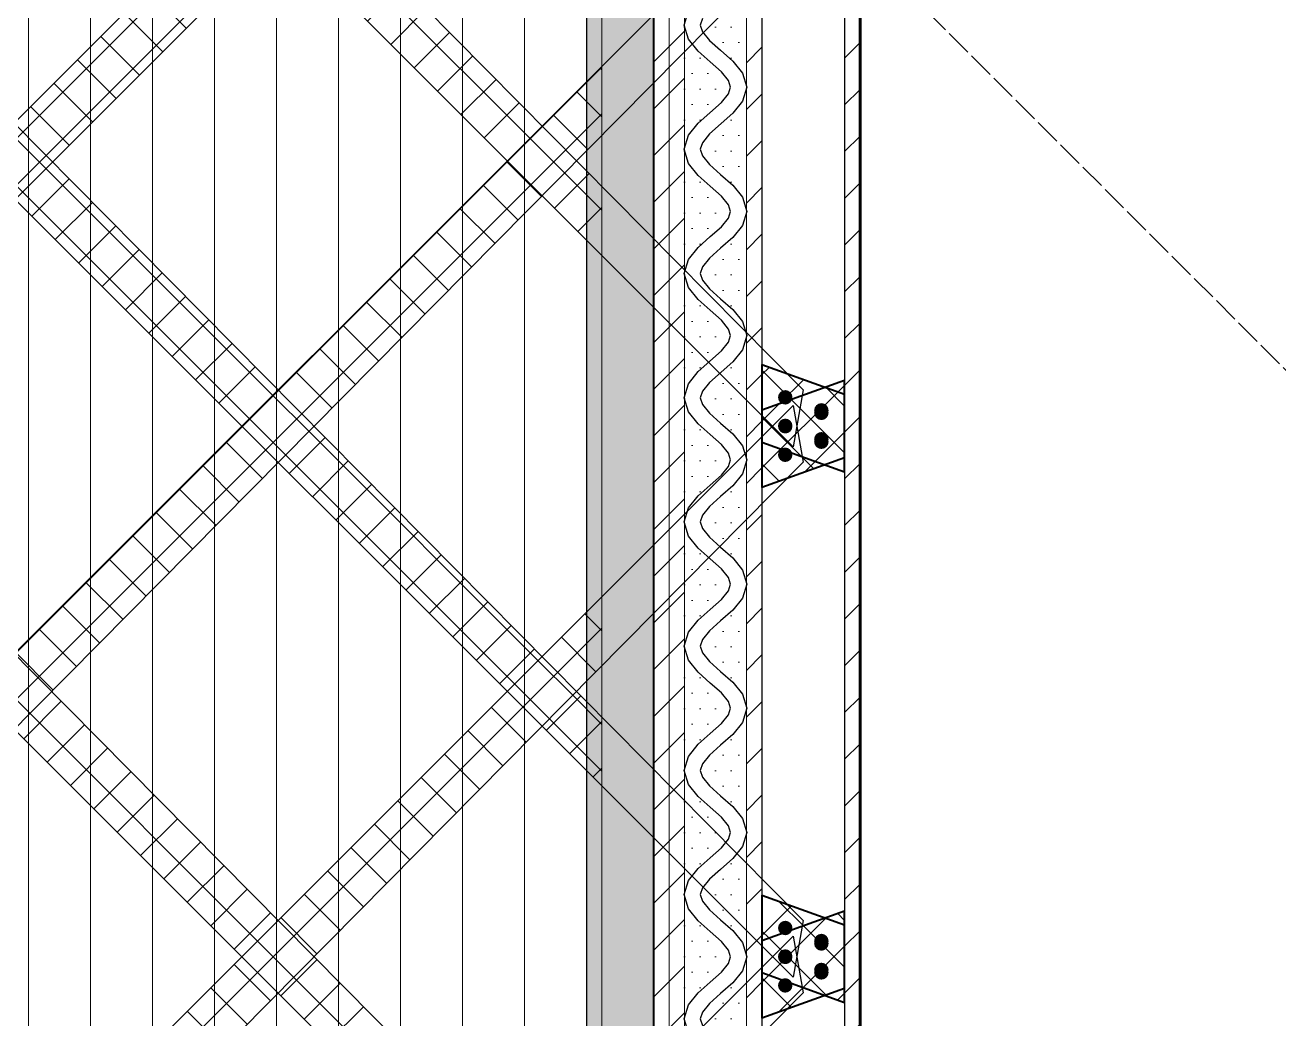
# Model space of a CAD drawing. Header units: millimetres. Extents: x -5750 to 7370, y -6735 to 6000.
# Drawn here: x -4221 to -1187, y -151 to 2255 of the extents above; entities that cross this region are included whole.
import ezdxf

# ---------------------------------------------------------------- set-up
doc = ezdxf.new("R2010")
doc.units = ezdxf.units.MM
doc.linetypes.add('DASHED', pattern=[1.524, 1.27, -0.254])
for name, color, linetype, lineweight in [('CLADDING', 7, 'Continuous', 9), ('HATCH-CAST', 7, 'CONTINUOUS', 9), ('HATCH-INSULATION', 7, 'Continuous', 9), ('HATCH-PRINTED', 7, 'CONTINUOUS', 9), ('HIDDEN-AXIS', 8, 'DASHED', 18), ('LINES', 7, 'CONTINUOUS', 25), ('OUTLINE-CUT', 7, 'CONTINUOUS', 50), ('OUTLINE-FINE', 7, 'CONTINUOUS', 25), ('PRINTED-BEAD', 7, 'CONTINUOUS', 25)]:
    doc.layers.add(name, color=color, linetype=linetype, lineweight=lineweight)

msp = doc.modelspace()

# ---------------------------------------------------------------- hatches: boundary and pattern name
at = {"layer": 'CLADDING', "ltscale": 50}
h = msp.add_hatch(color=7, dxfattribs=at)
h.dxf.hatch_style = 1
h.paths.add_polyline_path([(-2862.5, -3112.5), (-2862.5, 3112.5), (3362.5, 3112.5), (3362.5, -3112.5)])
h.paths.add_polyline_path([(-2825, -3075), (3325, -3075), (3325, 3075), (-2825, 3075)])
at = {"layer": 'HATCH-CAST', "ltscale": 50}
h = msp.add_hatch(dxfattribs=at)
h.set_pattern_fill('ANSI37', scale=25.197)
h.paths.add_polyline_path([(-4887.5, -5137.5), (-4887.5, 5137.5), (5387.5, 5137.5), (5387.5, -5137.5)])
h.paths.add_polyline_path([(-4662.5, -1509.4), (-4687.2, -1578), (-4662.5, -1602.7), (-4662.5, -2250.5), (-4687.2, -2275.2), (-4662.5, -2343.8), (-4662.5, -2793.8), (-4687.2, -2862.3), (-4662.5, -2887), (-4662.5, -3534.8), (-4687.2, -3559.5), (-4662.5, -3628.1), (-4662.5, -4078.1), (-4687.2, -4146.7), (-4662.5, -4171.4), (-4662.5, -4819.2), (-4687.2, -4843.9), (-4687.1, -4844.2), (-4731.1, -4887.8), (-4662.5, -4912.5), (-4637.8, -4981.1), (-4594.2, -4937.1), (-4593.9, -4937.2), (-4569.2, -4912.5), (-3921.4, -4912.5), (-3896.7, -4937.2), (-3828.1, -4912.5), (-3378.1, -4912.5), (-3309.5, -4937.2), (-3284.8, -4912.5), (-2637, -4912.5), (-2612.3, -4937.2), (-2543.8, -4912.5), (-2093.8, -4912.5), (-2025.2, -4937.2), (-2000.5, -4912.5), (-1352.7, -4912.5), (-1328, -4937.2), (-1259.4, -4912.5), (-809.4, -4912.5), (-740.8, -4937.2), (-716.1, -4912.5), (-68.3, -4912.5), (-43.6, -4937.2), (25, -4912.5), (475, -4912.5), (543.6, -4937.2), (568.3, -4912.5), (1216.1, -4912.5), (1240.8, -4937.2), (1309.4, -4912.5), (1759.4, -4912.5), (1828, -4937.2), (1852.7, -4912.5), (2500.5, -4912.5), (2525.2, -4937.2), (2593.8, -4912.5), (3043.8, -4912.5), (3112.3, -4937.2), (3137, -4912.5), (3784.8, -4912.5), (3809.5, -4937.2), (3878.1, -4912.5), (4328.1, -4912.5), (4396.7, -4937.2), (4421.4, -4912.5), (5069.2, -4912.5), (5093.9, -4937.2), (5094.2, -4937.1), (5137.8, -4981.1), (5162.5, -4912.5), (5231.1, -4887.8), (5187.1, -4844.2), (5187.2, -4843.9), (5162.5, -4819.2), (5162.5, -4171.4), (5187.2, -4146.7), (5162.5, -4078.1), (5162.5, -3628.1), (5187.2, -3559.5), (5162.5, -3534.8), (5162.5, -2887), (5187.2, -2862.3), (5162.5, -2793.8), (5162.5, -2343.8), (5187.2, -2275.2), (5162.5, -2250.5), (5162.5, -1602.7), (5187.2, -1578), (5162.5, -1509.4), (5162.5, -1059.4), (5187.2, -990.8), (5162.5, -966.1), (5162.5, -318.3), (5187.2, -293.6), (5162.5, -225), (5162.5, 225), (5187.2, 293.6), (5162.5, 318.3), (5162.5, 966.1), (5187.2, 990.8), (5162.5, 1059.4), (5162.5, 1509.4), (5187.2, 1578), (5162.5, 1602.7), (5162.5, 2250.5), (5187.2, 2275.2), (5162.5, 2343.8), (5162.5, 2793.8), (5187.2, 2862.3), (5162.5, 2887), (5162.5, 3534.8), (5187.2, 3559.5), (5162.5, 3628.1), (5162.5, 4078.1), (5187.2, 4146.7), (5162.5, 4171.4), (5162.5, 4819.2), (5187.2, 4843.9), (5187.1, 4844.2), (5231.1, 4887.8), (5162.5, 4912.5), (5137.8, 4981.1), (5094.2, 4937.1), (5093.9, 4937.2), (5069.2, 4912.5), (4421.4, 4912.5), (4396.7, 4937.2), (4328.1, 4912.5), (3878.1, 4912.5), (3809.5, 4937.2), (3784.8, 4912.5), (3137, 4912.5), (3112.3, 4937.2), (3043.8, 4912.5), (2593.8, 4912.5), (2525.2, 4937.2), (2500.5, 4912.5), (1852.7, 4912.5), (1828, 4937.2), (1759.4, 4912.5), (1309.4, 4912.5), (1240.8, 4937.2), (1216.1, 4912.5), (568.3, 4912.5), (543.6, 4937.2), (475, 4912.5), (25, 4912.5), (-43.6, 4937.2), (-68.3, 4912.5), (-716.1, 4912.5), (-740.8, 4937.2), (-809.4, 4912.5), (-1259.4, 4912.5), (-1328, 4937.2), (-1352.7, 4912.5), (-2000.5, 4912.5), (-2025.2, 4937.2), (-2093.8, 4912.5), (-2543.8, 4912.5), (-2612.3, 4937.2), (-2637, 4912.5), (-3284.8, 4912.5), (-3309.5, 4937.2), (-3378.1, 4912.5), (-3828.1, 4912.5), (-3896.7, 4937.2), (-3921.4, 4912.5), (-4569.2, 4912.5), (-4593.9, 4937.2), (-4594.2, 4937.1), (-4637.8, 4981.1), (-4662.5, 4912.5), (-4731.1, 4887.8), (-4687.1, 4844.2), (-4687.2, 4843.9), (-4662.5, 4819.2), (-4662.5, 4171.4), (-4687.2, 4146.7), (-4662.5, 4078.1), (-4662.5, 3628.1), (-4687.2, 3559.5), (-4662.5, 3534.8), (-4662.5, 2887), (-4687.2, 2862.3), (-4662.5, 2793.8), (-4662.5, 2343.8), (-4687.2, 2275.2), (-4662.5, 2250.5), (-4662.5, 1602.7), (-4687.2, 1578), (-4662.5, 1509.4), (-4662.5, 1059.4), (-4687.2, 990.8), (-4662.5, 966.1), (-4662.5, 318.3), (-4687.2, 293.6), (-4662.5, 225), (-4662.5, -225), (-4687.2, -293.6), (-4662.5, -318.3), (-4662.5, -966.1), (-4687.2, -990.8), (-4662.5, -1059.4)])
h = msp.add_hatch(dxfattribs=at)
h.set_pattern_fill('ANSI37', scale=25.197)
h.paths.add_polyline_path([(-4637.8, 1440.8), (-4687.2, 1578), (-2985.6, 3279.5), (-2936.2, 3142.3)])
h = msp.add_hatch(dxfattribs=at)
h.set_pattern_fill('ANSI37', scale=25.197)
h.paths.add_polyline_path([(-3054.2, 1926.6), (-3603.1, 2475.5), (-3515.9, 2562.7), (-2969.9, 2010.9)])
h = msp.add_hatch(dxfattribs=at)
h.set_pattern_fill('ANSI37', scale=25.197)
h.paths.add_polyline_path([(-4637.8, 156.4), (-4687.2, 293.6), (-2825, 2155.8), (-2825, 1988.7)])
h = msp.add_hatch(dxfattribs=at)
h.set_pattern_fill('ANSI37', scale=25.197)
h.paths.add_polyline_path([(-3696.4, 1284.4), (-4245.3, 1833.3), (-4154.6, 1924), (-3608.6, 1372.1)])
h = msp.add_hatch(dxfattribs=at)
h.set_pattern_fill('ANSI37', scale=25.197)
h.paths.add_polyline_path([(-2825, 1864.5), (-2825, 1697.3), (-2969.9, 1842.2), (-2886.4, 1926.6)])
h = msp.add_hatch(dxfattribs=at)
h.set_pattern_fill('ANSI37', scale=25.197)
h.paths.add_polyline_path([(-2437.5, 1432.4), (-2285.4, 1377.7), (-2437.5, 1322.9)])
h = msp.add_hatch(dxfattribs=at)
h.set_pattern_fill('ANSI37', scale=25.197)
h.paths.add_polyline_path([(-2437.5, 1136.3), (-2437.5, 1322.9), (-2237.5, 1394.9), (-2237.5, 1208.3)])
h = msp.add_hatch(dxfattribs=at)
h.set_pattern_fill('ANSI37', scale=25.197)
h.paths.add_polyline_path([(-3054.2, 642.2), (-3608.6, 1196.6), (-3521.8, 1284.4), (-2969.9, 726.5)])
h = msp.add_hatch(dxfattribs=at)
h.set_pattern_fill('ANSI37', scale=25.197)
h.paths.add_polyline_path([(-2237.5, 1173.8), (-2285.4, 1191.1), (-2237.5, 1208.3)])
h = msp.add_hatch(dxfattribs=at)
h.set_pattern_fill('ANSI37', scale=25.197)
h.paths.add_polyline_path([(-2825, 871.4), (-2825, 704.3), (-4157.2, -642.2), (-4247.4, -551)])
h = msp.add_hatch(dxfattribs=at)
h.set_pattern_fill('ANSI37', scale=25.197)
h.paths.add_polyline_path([(-4157.2, 642.2), (-3608.6, 87.8), (-3696.4, 0), (-4247.4, 551)])
h = msp.add_hatch(dxfattribs=at)
h.set_pattern_fill('ANSI37', scale=25.197)
h.paths.add_polyline_path([(-2825, 580.1), (-2825, 413), (-2969.9, 557.8), (-2886.4, 642.2)])
h = msp.add_hatch(dxfattribs=at)
h.set_pattern_fill('ANSI37', scale=25.197)
h.paths.add_polyline_path([(-2437.5, 38.5), (-2437.5, 148), (-2285.4, 93.3)])
h = msp.add_hatch(dxfattribs=at)
h.set_pattern_fill('ANSI37', scale=25.197)
h.paths.add_polyline_path([(-2237.5, 110.5), (-2237.5, -76), (-2437.5, -148), (-2437.5, 38.5)])
h = msp.add_hatch(dxfattribs=at)
h.set_pattern_fill('ANSI37', scale=25.197)
h.paths.add_polyline_path([(-2825, -704.3), (-2825, -871.4), (-3608.6, -87.8), (-3521.8, 0)])
h = msp.add_hatch(dxfattribs=at)
h.set_pattern_fill('ANSI37', scale=25.197)
h.paths.add_polyline_path([(-2237.5, -76), (-2237.5, -110.5), (-2285.4, -93.3)])
at = {"layer": 'HATCH-INSULATION', "ltscale": 50}
h = msp.add_hatch(dxfattribs=at)
h.set_pattern_fill('DOTS', scale=23.622)
h.paths.add_polyline_path([(3325, -3075), (-2825, -3075), (-2825, 3075), (3325, 3075)])
h.paths.add_polyline_path([(-2700, 2950), (-2700, -2950), (3200, -2950), (3200, 2950)])
h = msp.add_hatch(dxfattribs=at)
h.set_pattern_fill('DOTS', scale=23.622)
h.paths.add_polyline_path([(-2508.3, 2342.1), (-2484.4, 2371.2), (-2475, 2402.5), (-2475, 2107.4), (-2484.4, 2138.7), (-2508.3, 2167.7), (-2537.5, 2193.8), (-2564.6, 2217.9), (-2581.8, 2238.9), (-2586.7, 2254.9), (-2581.8, 2271), (-2564.6, 2292), (-2537.5, 2316.1)])
h = msp.add_hatch(dxfattribs=at)
h.set_pattern_fill('DOTS', scale=23.622)
h.paths.add_polyline_path([(-2625, 2252.2), (-2615.6, 2220.9), (-2591.7, 2191.8), (-2562.5, 2165.8), (-2535.4, 2141.7), (-2518.2, 2120.7), (-2513.3, 2104.6), (-2518.2, 2088.6), (-2535.4, 2067.5), (-2591.7, 2017.4), (-2615.6, 1988.3), (-2625, 1957)])
h = msp.add_hatch(dxfattribs=at)
h.set_pattern_fill('DOTS', scale=23.622)
h.paths.add_polyline_path([(-2475, 1806.7), (-2484.4, 1838), (-2508.3, 1867.1), (-2537.5, 1893.1), (-2564.6, 1917.2), (-2581.8, 1938.2), (-2586.7, 1954.3), (-2581.8, 1970.3), (-2564.6, 1991.4), (-2508.3, 2041.5), (-2484.4, 2070.6), (-2475, 2101.8)])
h = msp.add_hatch(dxfattribs=at)
h.set_pattern_fill('DOTS', scale=23.622)
h.paths.add_polyline_path([(-2591.7, 1716.8), (-2615.6, 1687.7), (-2625, 1656.4), (-2625, 1951.5), (-2615.6, 1920.2), (-2591.7, 1891.1), (-2562.5, 1865.1), (-2535.4, 1841), (-2518.2, 1820), (-2513.3, 1803.9), (-2518.2, 1787.9), (-2535.4, 1766.9), (-2562.5, 1742.8)])
h = msp.add_hatch(dxfattribs=at)
h.set_pattern_fill('DOTS', scale=23.622)
h.paths.add_polyline_path([(-2508.3, 1740.8), (-2484.4, 1769.9), (-2475, 1801.2), (-2475, 1506), (-2484.4, 1537.3), (-2508.3, 1566.4), (-2537.5, 1592.5), (-2564.6, 1616.5), (-2581.8, 1637.6), (-2586.7, 1653.6), (-2581.8, 1669.7), (-2564.6, 1690.7), (-2537.5, 1714.8)])
h = msp.add_hatch(dxfattribs=at)
h.set_pattern_fill('DOTS', scale=23.622)
h.paths.add_polyline_path([(-2625, 1650.9), (-2615.6, 1619.6), (-2591.7, 1590.5), (-2562.5, 1564.5), (-2535.4, 1540.4), (-2518.2, 1519.3), (-2513.3, 1503.3), (-2518.2, 1487.2), (-2535.4, 1466.2), (-2591.7, 1416.1), (-2615.6, 1387), (-2625, 1355.7)])
h = msp.add_hatch(dxfattribs=at)
h.set_pattern_fill('DOTS', scale=23.622)
h.paths.add_polyline_path([(-2475, 1205.4), (-2484.4, 1236.7), (-2508.3, 1265.8), (-2537.5, 1291.8), (-2564.6, 1315.9), (-2581.8, 1336.9), (-2586.7, 1353), (-2581.8, 1369), (-2564.6, 1390), (-2508.3, 1440.1), (-2484.4, 1469.2), (-2475, 1500.5)])
h = msp.add_hatch(dxfattribs=at)
h.set_pattern_fill('DOTS', scale=23.622)
h.paths.add_polyline_path([(-2591.7, 1115.4), (-2615.6, 1086.4), (-2625, 1055.1), (-2625, 1350.2), (-2615.6, 1318.9), (-2591.7, 1289.8), (-2562.5, 1263.8), (-2535.4, 1239.7), (-2518.2, 1218.7), (-2513.3, 1202.6), (-2518.2, 1186.6), (-2535.4, 1165.6), (-2562.5, 1141.5)])
h = msp.add_hatch(dxfattribs=at)
h.set_pattern_fill('DOTS', scale=23.622)
h.paths.add_polyline_path([(-2508.3, 1139.5), (-2484.4, 1168.6), (-2475, 1199.9), (-2475, 904.7), (-2484.4, 936), (-2508.3, 965.1), (-2537.5, 991.1), (-2564.6, 1015.2), (-2581.8, 1036.2), (-2586.7, 1052.3), (-2581.8, 1068.4), (-2564.6, 1089.4), (-2537.5, 1113.5)])
h = msp.add_hatch(dxfattribs=at)
h.set_pattern_fill('DOTS', scale=23.622)
h.paths.add_polyline_path([(-2591.7, 814.8), (-2615.6, 785.7), (-2625, 754.4), (-2625, 1049.5), (-2615.6, 1018.2), (-2591.7, 989.2), (-2562.5, 963.1), (-2535.4, 939.1), (-2518.2, 918), (-2513.3, 902), (-2518.2, 885.9), (-2535.4, 864.9), (-2562.5, 840.8)])
h = msp.add_hatch(dxfattribs=at)
h.set_pattern_fill('DOTS', scale=23.622)
h.paths.add_polyline_path([(-2508.3, 838.8), (-2484.4, 867.9), (-2475, 899.2), (-2475, 604.1), (-2484.4, 635.4), (-2508.3, 664.5), (-2537.5, 690.5), (-2564.6, 714.6), (-2581.8, 735.6), (-2586.7, 751.6), (-2581.8, 767.7), (-2564.6, 788.7), (-2537.5, 812.8)])
h = msp.add_hatch(dxfattribs=at)
h.set_pattern_fill('DOTS', scale=23.622)
h.paths.add_polyline_path([(-2591.7, 514.1), (-2615.6, 485), (-2625, 453.7), (-2625, 748.9), (-2615.6, 717.6), (-2591.7, 688.5), (-2562.5, 662.5), (-2535.4, 638.4), (-2518.2, 617.4), (-2513.3, 601.3), (-2518.2, 585.3), (-2535.4, 564.2), (-2562.5, 540.2)])
h = msp.add_hatch(dxfattribs=at)
h.set_pattern_fill('DOTS', scale=23.622)
h.paths.add_polyline_path([(-2508.3, 538.2), (-2484.4, 567.3), (-2475, 598.6), (-2475, 303.4), (-2484.4, 334.7), (-2508.3, 363.8), (-2537.5, 389.8), (-2564.6, 413.9), (-2581.8, 434.9), (-2586.7, 451), (-2581.8, 467), (-2564.6, 488.1), (-2537.5, 512.2)])
h = msp.add_hatch(dxfattribs=at)
h.set_pattern_fill('DOTS', scale=23.622)
h.paths.add_polyline_path([(-2591.7, 213.5), (-2615.6, 184.4), (-2625, 153.1), (-2625, 448.2), (-2615.6, 416.9), (-2591.7, 387.8), (-2562.5, 361.8), (-2535.4, 337.7), (-2518.2, 316.7), (-2513.3, 300.7), (-2518.2, 284.6), (-2535.4, 263.6), (-2562.5, 239.5)])
h = msp.add_hatch(dxfattribs=at)
h.set_pattern_fill('DOTS', scale=23.622)
h.paths.add_polyline_path([(-2508.3, 237.5), (-2484.4, 266.6), (-2475, 297.9), (-2475, 2.8), (-2484.4, 34.1), (-2508.3, 63.1), (-2537.5, 89.2), (-2564.6, 113.2), (-2581.8, 134.3), (-2586.7, 150.3), (-2581.8, 166.4), (-2564.6, 187.4), (-2537.5, 211.5)])
h = msp.add_hatch(dxfattribs=at)
h.set_pattern_fill('DOTS', scale=23.622)
h.paths.add_polyline_path([(-2591.7, -87.2), (-2615.6, -116.3), (-2625, -147.6), (-2625, 147.6), (-2615.6, 116.3), (-2591.7, 87.2), (-2562.5, 61.2), (-2535.4, 37.1), (-2518.2, 16.1), (-2513.3, 0), (-2518.2, -16.1), (-2535.4, -37.1), (-2562.5, -61.2)])
h = msp.add_hatch(dxfattribs=at)
h.set_pattern_fill('DOTS', scale=23.622)
h.paths.add_polyline_path([(-2508.3, -63.1), (-2484.4, -34.1), (-2475, -2.8), (-2475, -297.9), (-2484.4, -266.6), (-2508.3, -237.5), (-2537.5, -211.5), (-2564.6, -187.4), (-2581.8, -166.4), (-2586.7, -150.3), (-2581.8, -134.3), (-2564.6, -113.2), (-2537.5, -89.2)])
at = {"layer": 'HATCH-PRINTED', "ltscale": 50}
h = msp.add_hatch(dxfattribs=at)
h.set_pattern_fill('ANSI31', scale=25.197)
h.paths.add_polyline_path([(3200, 2950), (3200, -2950), (-2700, -2950), (-2700, 2950)])
h.paths.add_polyline_path([(3125, 1049.5), (3125.8, 1052.3), (3125, 1055.1), (3125, 1350.2), (3125.8, 1353), (3125, 1355.7), (3125, 1650.9), (3125.8, 1653.6), (3125, 1656.4), (3125, 1951.5), (3125.8, 1954.3), (3125, 1957), (3125, 2252.2), (3125.8, 2254.9), (3125, 2257.7), (3125, 2552.8), (3125.8, 2555.6), (3125, 2558.4), (3125, 2853.5), (3134.3, 2884.3), (3103.5, 2875), (2808.4, 2875), (2805.6, 2875.8), (2802.8, 2875), (2507.7, 2875), (2504.9, 2875.8), (2502.2, 2875), (2207, 2875), (2204.3, 2875.8), (2201.5, 2875), (1906.4, 2875), (1903.6, 2875.8), (1900.9, 2875), (1605.7, 2875), (1603, 2875.8), (1600.2, 2875), (1305.1, 2875), (1302.3, 2875.8), (1299.5, 2875), (1004.4, 2875), (1001.6, 2875.8), (998.9, 2875), (703.7, 2875), (701, 2875.8), (698.2, 2875), (403.1, 2875), (400.3, 2875.8), (397.6, 2875), (102.4, 2875), (99.7, 2875.8), (96.9, 2875), (-198.2, 2875), (-201, 2875.8), (-203.7, 2875), (-498.9, 2875), (-501.6, 2875.8), (-504.4, 2875), (-799.5, 2875), (-802.3, 2875.8), (-805.1, 2875), (-1100.2, 2875), (-1103, 2875.8), (-1105.7, 2875), (-1400.9, 2875), (-1403.6, 2875.8), (-1406.4, 2875), (-1701.5, 2875), (-1704.3, 2875.8), (-1707, 2875), (-2002.2, 2875), (-2004.9, 2875.8), (-2007.7, 2875), (-2302.8, 2875), (-2305.6, 2875.8), (-2308.4, 2875), (-2603.5, 2875), (-2634.3, 2884.3), (-2625, 2853.5), (-2625, 2558.4), (-2625.8, 2555.6), (-2625, 2552.8), (-2625, 2257.7), (-2625.8, 2254.9), (-2625, 2252.2), (-2625, 1957), (-2625.8, 1954.3), (-2625, 1951.5), (-2625, 1656.4), (-2625.8, 1653.6), (-2625, 1650.9), (-2625, 1355.7), (-2625.8, 1353), (-2625, 1350.2), (-2625, 1055.1), (-2625.8, 1052.3), (-2625, 1049.5), (-2625, 754.4), (-2625.8, 751.6), (-2625, 748.9), (-2625, 453.7), (-2625.8, 451), (-2625, 448.2), (-2625, 153.1), (-2625.8, 150.3), (-2625, 147.6), (-2625, -147.6), (-2625.8, -150.3), (-2625, -153.1), (-2625, -448.2), (-2625.8, -451), (-2625, -453.7), (-2625, -748.9), (-2625.8, -751.6), (-2625, -754.4), (-2625, -1049.5), (-2625.8, -1052.3), (-2625, -1055.1), (-2625, -1350.2), (-2625.8, -1353), (-2625, -1355.7), (-2625, -1650.9), (-2625.8, -1653.6), (-2625, -1656.4), (-2625, -1951.5), (-2625.8, -1954.3), (-2625, -1957), (-2625, -2252.2), (-2625.8, -2254.9), (-2625, -2257.7), (-2625, -2552.8), (-2625.8, -2555.6), (-2625, -2558.4), (-2625, -2853.5), (-2634.3, -2884.3), (-2603.5, -2875), (-2308.4, -2875), (-2305.6, -2875.8), (-2302.8, -2875), (-2007.7, -2875), (-2004.9, -2875.8), (-2002.2, -2875), (-1707, -2875), (-1704.3, -2875.8), (-1701.5, -2875), (-1406.4, -2875), (-1403.6, -2875.8), (-1400.9, -2875), (-1105.7, -2875), (-1103, -2875.8), (-1100.2, -2875), (-805.1, -2875), (-802.3, -2875.8), (-799.5, -2875), (-504.4, -2875), (-501.6, -2875.8), (-498.9, -2875), (-203.7, -2875), (-201, -2875.8), (-198.2, -2875), (96.9, -2875), (99.7, -2875.8), (102.4, -2875), (397.6, -2875), (400.3, -2875.8), (403.1, -2875), (698.2, -2875), (701, -2875.8), (703.7, -2875), (998.9, -2875), (1001.6, -2875.8), (1004.4, -2875), (1299.5, -2875), (1302.3, -2875.8), (1305.1, -2875), (1600.2, -2875), (1603, -2875.8), (1605.7, -2875), (1900.9, -2875), (1903.6, -2875.8), (1906.4, -2875), (2201.5, -2875), (2204.3, -2875.8), (2207, -2875), (2502.2, -2875), (2504.9, -2875.8), (2507.7, -2875), (2802.8, -2875), (2805.6, -2875.8), (2808.4, -2875), (3103.5, -2875), (3134.3, -2884.3), (3125, -2853.5), (3125, -2558.4), (3125.8, -2555.6), (3125, -2552.8), (3125, -2257.7), (3125.8, -2254.9), (3125, -2252.2), (3125, -1957), (3125.8, -1954.3), (3125, -1951.5), (3125, -1656.4), (3125.8, -1653.6), (3125, -1650.9), (3125, -1355.7), (3125.8, -1353), (3125, -1350.2), (3125, -1055.1), (3125.8, -1052.3), (3125, -1049.5), (3125, -754.4), (3125.8, -751.6), (3125, -748.9), (3125, -453.7), (3125.8, -451), (3125, -448.2), (3125, -153.1), (3125.8, -150.3), (3125, -147.6), (3125, 147.6), (3125.8, 150.3), (3125, 153.1), (3125, 448.2), (3125.8, 451), (3125, 453.7), (3125, 748.9), (3125.8, 751.6), (3125, 754.4)])
h = msp.add_hatch(dxfattribs=at)
h.set_pattern_fill('ANSI31', scale=25.197)
h.paths.add_polyline_path([(-649.2, -2725), (-652, -2724.2), (-654.7, -2725), (-949.9, -2725), (-952.6, -2724.2), (-955.4, -2725), (-1250.5, -2725), (-1253.3, -2724.2), (-1256, -2725), (-1551.2, -2725), (-1553.9, -2724.2), (-1556.7, -2725), (-1851.8, -2725), (-1854.6, -2724.2), (-1857.4, -2725), (-2152.5, -2725), (-2155.3, -2724.2), (-2158, -2725), (-2453.2, -2725), (-2455.9, -2724.2), (-2458.7, -2725), (-2475, -2725), (-2475, -2708.7), (-2474.2, -2705.9), (-2475, -2703.2), (-2475, -2408), (-2474.2, -2405.3), (-2475, -2402.5), (-2475, -2107.4), (-2474.2, -2104.6), (-2475, -2101.8), (-2475, -1806.7), (-2474.2, -1803.9), (-2475, -1801.2), (-2475, -1506), (-2474.2, -1503.3), (-2475, -1500.5), (-2475, -1205.4), (-2474.2, -1202.6), (-2475, -1199.9), (-2475, -904.7), (-2474.2, -902), (-2475, -899.2), (-2475, -604.1), (-2474.2, -601.3), (-2475, -598.6), (-2475, -303.4), (-2474.2, -300.7), (-2475, -297.9), (-2475, -2.8), (-2474.2, 0), (-2475, 2.8), (-2475, 297.9), (-2474.2, 300.7), (-2475, 303.4), (-2475, 598.6), (-2474.2, 601.3), (-2475, 604.1), (-2475, 899.2), (-2474.2, 902), (-2475, 904.7), (-2475, 1199.9), (-2474.2, 1202.6), (-2475, 1205.4), (-2475, 1500.5), (-2474.2, 1503.3), (-2475, 1506), (-2475, 1801.2), (-2474.2, 1803.9), (-2475, 1806.7), (-2475, 2101.8), (-2474.2, 2104.6), (-2475, 2107.4), (-2475, 2402.5), (-2474.2, 2405.3), (-2475, 2408), (-2475, 2703.2), (-2474.2, 2705.9), (-2475, 2708.7), (-2475, 2725), (-2458.7, 2725), (-2455.9, 2724.2), (-2453.2, 2725), (-2158, 2725), (-2155.3, 2724.2), (-2152.5, 2725), (-1857.4, 2725), (-1854.6, 2724.2), (-1851.8, 2725), (-1556.7, 2725), (-1553.9, 2724.2), (-1551.2, 2725), (-1256, 2725), (-1253.3, 2724.2), (-1250.5, 2725), (-955.4, 2725), (-952.6, 2724.2), (-949.9, 2725), (-654.7, 2725), (-652, 2724.2), (-649.2, 2725), (-354.1, 2725), (-351.3, 2724.2), (-348.6, 2725), (-53.4, 2725), (-50.7, 2724.2), (-47.9, 2725), (247.2, 2725), (250, 2724.2), (252.8, 2725), (547.9, 2725), (550.7, 2724.2), (553.4, 2725), (848.6, 2725), (851.3, 2724.2), (854.1, 2725), (1149.2, 2725), (1152, 2724.2), (1154.7, 2725), (1449.9, 2725), (1452.6, 2724.2), (1455.4, 2725), (1750.5, 2725), (1753.3, 2724.2), (1756, 2725), (2051.2, 2725), (2053.9, 2724.2), (2056.7, 2725), (2351.8, 2725), (2354.6, 2724.2), (2357.4, 2725), (2652.5, 2725), (2655.3, 2724.2), (2658, 2725), (2953.2, 2725), (2955.9, 2724.2), (2958.7, 2725), (2975, 2725), (2975, 2708.7), (2974.2, 2705.9), (2975, 2703.2), (2975, 2408), (2974.2, 2405.3), (2975, 2402.5), (2975, 2107.4), (2974.2, 2104.6), (2975, 2101.8), (2975, 1806.7), (2974.2, 1803.9), (2975, 1801.2), (2975, 1506), (2974.2, 1503.3), (2975, 1500.5), (2975, 1205.4), (2974.2, 1202.6), (2975, 1199.9), (2975, 904.7), (2974.2, 902), (2975, 899.2), (2975, 604.1), (2974.2, 601.3), (2975, 598.6), (2975, 303.4), (2974.2, 300.7), (2975, 297.9), (2975, 2.8), (2974.2, 0), (2975, -2.8), (2975, -297.9), (2974.2, -300.7), (2975, -303.4), (2975, -598.6), (2974.2, -601.3), (2975, -604.1), (2975, -899.2), (2974.2, -902), (2975, -904.7), (2975, -1199.9), (2974.2, -1202.6), (2975, -1205.4), (2975, -1500.5), (2974.2, -1503.3), (2975, -1506), (2975, -1801.2), (2974.2, -1803.9), (2975, -1806.7), (2975, -2101.8), (2974.2, -2104.6), (2975, -2107.4), (2975, -2402.5), (2974.2, -2405.3), (2975, -2408), (2975, -2703.2), (2974.2, -2705.9), (2975, -2708.7), (2975, -2725), (2958.7, -2725), (2955.9, -2724.2), (2953.2, -2725), (2658, -2725), (2655.3, -2724.2), (2652.5, -2725), (2357.4, -2725), (2354.6, -2724.2), (2351.8, -2725), (2056.7, -2725), (2053.9, -2724.2), (2051.2, -2725), (1756, -2725), (1753.3, -2724.2), (1750.5, -2725), (1455.4, -2725), (1452.6, -2724.2), (1449.9, -2725), (1154.7, -2725), (1152, -2724.2), (1149.2, -2725), (854.1, -2725), (851.3, -2724.2), (848.6, -2725), (553.4, -2725), (550.7, -2724.2), (547.9, -2725), (252.8, -2725), (250, -2724.2), (247.2, -2725), (-47.9, -2725), (-50.7, -2724.2), (-53.4, -2725), (-348.6, -2725), (-351.3, -2724.2), (-354.1, -2725)])
h.paths.add_polyline_path([(288.5, 2687.5), (211.5, 2687.5), (102, 2687.5), (-886.3, 2687.5), (-995.8, 2687.5), (-1072.9, 2687.5), (-1182.4, 2687.5), (-2170.7, 2687.5), (-2237.5, 2687.5), (-2357.3, 2687.5), (-2437.5, 2687.5), (-2437.5, 2607.3), (-2437.5, 2487.5), (-2437.5, 2420.7), (-2437.5, 1432.4), (-2437.5, 1322.9), (-2437.5, 1245.8), (-2437.5, 1136.3), (-2437.5, 148), (-2437.5, 38.5), (-2437.5, -38.5), (-2437.5, -148), (-2437.5, -1136.3), (-2437.5, -1245.8), (-2437.5, -1322.9), (-2437.5, -1432.4), (-2437.5, -2420.7), (-2437.5, -2487.5), (-2437.5, -2607.3), (-2437.5, -2687.5), (-2357.3, -2687.5), (-2237.5, -2687.5), (-2170.7, -2687.5), (-1182.4, -2687.5), (-1072.9, -2687.5), (-995.8, -2687.5), (-886.3, -2687.5), (102, -2687.5), (211.5, -2687.5), (288.5, -2687.5), (398, -2687.5), (1386.3, -2687.5), (1495.8, -2687.5), (1572.9, -2687.5), (1682.4, -2687.5), (2670.7, -2687.5), (2737.5, -2687.5), (2857.3, -2687.5), (2937.5, -2687.5), (2937.5, -2607.3), (2937.5, -2487.5), (2937.5, -2420.7), (2937.5, -1432.4), (2937.5, -1322.9), (2937.5, -1245.8), (2937.5, -1136.3), (2937.5, -148), (2937.5, -38.5), (2937.5, 38.5), (2937.5, 148), (2937.5, 1136.3), (2937.5, 1245.8), (2937.5, 1322.9), (2937.5, 1432.4), (2937.5, 2420.7), (2937.5, 2487.5), (2937.5, 2607.3), (2937.5, 2687.5), (2857.3, 2687.5), (2737.5, 2687.5), (2670.7, 2687.5), (1682.4, 2687.5), (1572.9, 2687.5), (1495.8, 2687.5), (1386.3, 2687.5), (398, 2687.5)])
h = msp.add_hatch(dxfattribs=at)
h.set_pattern_fill('ANSI31', scale=25.197)
h.paths.add_polyline_path([(-923.8, -2487.5), (-958.3, -2487.5), (-1110.4, -2487.5), (-1144.9, -2487.5), (-2237.5, -2487.5), (-2237.5, -1394.9), (-2237.5, -1360.4), (-2237.5, -1208.3), (-2237.5, -1173.8), (-2237.5, -110.5), (-2237.5, -76), (-2237.5, 76), (-2237.5, 110.5), (-2237.5, 1173.8), (-2237.5, 1208.3), (-2237.5, 1360.4), (-2237.5, 1394.9), (-2237.5, 2487.5), (-1144.9, 2487.5), (-1110.4, 2487.5), (-958.3, 2487.5), (-923.8, 2487.5), (139.5, 2487.5), (174, 2487.5), (326, 2487.5), (360.5, 2487.5), (1423.8, 2487.5), (1458.3, 2487.5), (1610.4, 2487.5), (1644.9, 2487.5), (2737.5, 2487.5), (2737.5, 1394.9), (2737.5, 1360.4), (2737.5, 1208.3), (2737.5, 1173.8), (2737.5, 110.5), (2737.5, 76), (2737.5, -76), (2737.5, -110.5), (2737.5, -1173.8), (2737.5, -1208.3), (2737.5, -1360.4), (2737.5, -1394.9), (2737.5, -2487.5), (1644.9, -2487.5), (1610.4, -2487.5), (1458.3, -2487.5), (1423.8, -2487.5), (360.5, -2487.5), (326, -2487.5), (174, -2487.5), (139.5, -2487.5)])
h.paths.add_polyline_path([(2700, 2450), (-2200, 2450), (-2200, -2450), (2700, -2450)])
at = {"layer": 'LINES', "ltscale": 50}
h = msp.add_hatch(color=7, dxfattribs=at)
h.dxf.hatch_style = 1
edge = h.paths.add_edge_path()
edge.add_arc((-2381.2, 1353.9), 17.5, 0, 360)
h = msp.add_hatch(color=7, dxfattribs=at)
h.dxf.hatch_style = 1
edge = h.paths.add_edge_path()
edge.add_arc((-2293.8, 1322.4), 17.5, 0, 360)
h = msp.add_hatch(color=7, dxfattribs=at)
h.dxf.hatch_style = 1
edge = h.paths.add_edge_path()
edge.add_arc((-2293.8, 1316.4), 17.5, 0, 360)
h = msp.add_hatch(color=7, dxfattribs=at)
h.dxf.hatch_style = 1
edge = h.paths.add_edge_path()
edge.add_arc((-2381.2, 1284.9), 17.5, 0, 360)
h = msp.add_hatch(color=7, dxfattribs=at)
h.dxf.hatch_style = 1
edge = h.paths.add_edge_path()
edge.add_arc((-2381.2, 1283.9), 17.5, 0, 360)
h = msp.add_hatch(color=7, dxfattribs=at)
h.dxf.hatch_style = 1
edge = h.paths.add_edge_path()
edge.add_arc((-2293.8, 1252.4), 17.5, 0, 360)
h = msp.add_hatch(color=7, dxfattribs=at)
h.dxf.hatch_style = 1
edge = h.paths.add_edge_path()
edge.add_arc((-2293.8, 1246.4), 17.5, 0, 360)
h = msp.add_hatch(color=7, dxfattribs=at)
h.dxf.hatch_style = 1
edge = h.paths.add_edge_path()
edge.add_arc((-2381.2, 1214.9), 17.5, 0, 360)
h = msp.add_hatch(color=7, dxfattribs=at)
h.dxf.hatch_style = 1
edge = h.paths.add_edge_path()
edge.add_arc((-2381.2, 69.5), 17.5, 0, 360)
h = msp.add_hatch(color=7, dxfattribs=at)
h.dxf.hatch_style = 1
edge = h.paths.add_edge_path()
edge.add_arc((-2293.8, 38), 17.5, 0, 360)
h = msp.add_hatch(color=7, dxfattribs=at)
h.dxf.hatch_style = 1
edge = h.paths.add_edge_path()
edge.add_arc((-2293.8, 32), 17.5, 0, 360)
h = msp.add_hatch(color=7, dxfattribs=at)
h.dxf.hatch_style = 1
edge = h.paths.add_edge_path()
edge.add_arc((-2381.2, 0.5), 17.5, 0, 360)
h = msp.add_hatch(color=7, dxfattribs=at)
h.dxf.hatch_style = 1
edge = h.paths.add_edge_path()
edge.add_arc((-2381.2, -0.5), 17.5, 0, 360)
h = msp.add_hatch(color=7, dxfattribs=at)
h.dxf.hatch_style = 1
edge = h.paths.add_edge_path()
edge.add_arc((-2293.8, -32), 17.5, 0, 360)
h = msp.add_hatch(color=7, dxfattribs=at)
h.dxf.hatch_style = 1
edge = h.paths.add_edge_path()
edge.add_arc((-2293.8, -38), 17.5, 0, 360)
h = msp.add_hatch(color=7, dxfattribs=at)
h.dxf.hatch_style = 1
edge = h.paths.add_edge_path()
edge.add_arc((-2381.2, -69.5), 17.5, 0, 360)

# ---------------------------------------------------------------- linework, layer by layer
at = {"layer": 'HIDDEN-AXIS', "linetype": 'DASHED', "lineweight": 20, "ltscale": 50}
msp.add_lwpolyline([(-2200, 2450), (-250, 500)], dxfattribs=at)
at = {"layer": 'OUTLINE-CUT', "lineweight": 40, "ltscale": 50}
for points in [[(-2700, -2950), (3200, -2950), (3200, 2950), (-2700, 2950)], [(-2237.5, 1360.4), (-2437.5, 1432.4), (-2437.5, 1245.8), (-2237.5, 1173.8)], [(-2237.5, 1394.9), (-2437.5, 1322.9), (-2437.5, 1136.3), (-2237.5, 1208.3)], [(-2237.5, 76), (-2437.5, 148), (-2437.5, -38.5), (-2237.5, -110.5)], [(-2237.5, 110.5), (-2437.5, 38.5), (-2437.5, -148), (-2237.5, -76)]]:
    msp.add_lwpolyline(points, close=True, dxfattribs=at)
at = {"layer": 'OUTLINE-CUT', "lineweight": 60, "ltscale": 50}
msp.add_lwpolyline([(-2200, -2450), (2700, -2450), (2700, 2450), (-2200, 2450)], close=True, dxfattribs=at)
at = {"layer": 'OUTLINE-FINE', "lineweight": 0, "ltscale": 50}
for points in [[(-4212.5, -4462.5), (4712.5, -4462.5), (4712.5, 4462.5), (-4212.5, 4462.5)], [(-4062.5, -4312.5), (4562.5, -4312.5), (4562.5, 4312.5), (-4062.5, 4312.5)], [(-3912.5, -4162.5), (4412.5, -4162.5), (4412.5, 4162.5), (-3912.5, 4162.5)], [(-3762.5, -4012.5), (4262.5, -4012.5), (4262.5, 4012.5), (-3762.5, 4012.5)], [(-3612.5, -3862.5), (4112.5, -3862.5), (4112.5, 3862.5), (-3612.5, 3862.5)], [(-3462.5, -3712.5), (3962.5, -3712.5), (3962.5, 3712.5), (-3462.5, 3712.5)], [(-3312.5, -3562.5), (3812.5, -3562.5), (3812.5, 3562.5), (-3312.5, 3562.5)], [(-3162.5, -3412.5), (3662.5, -3412.5), (3662.5, 3412.5), (-3162.5, 3412.5)], [(-3012.5, -3262.5), (3512.5, -3262.5), (3512.5, 3262.5), (-3012.5, 3262.5)]]:
    msp.add_lwpolyline(points, close=True, dxfattribs=at)
at = {"layer": 'OUTLINE-FINE', "lineweight": 30, "ltscale": 50}
for points in [[(-4637.8, 3696.7), (-2337.5, 1371.7), (-2362.2, 1234.5), (-4687.2, 3559.5)], [(-4687.2, 1578), (-2985.6, 3279.5), (-2936.2, 3142.3), (-4637.8, 1440.8)], [(-2862.5, -3112.5), (3362.5, -3112.5), (3362.5, 3112.5), (-2862.5, 3112.5)], [(-4687.2, 293.6), (-2362.2, 2618.6), (-2337.5, 2481.4), (-4637.8, 156.4)], [(-4637.8, 2412.3), (-2337.5, 87.3), (-2362.2, -49.8), (-4687.2, 2275.2)], [(-4687.2, -990.8), (-2362.2, 1334.2), (-2337.5, 1197), (-4637.8, -1128)], [(-4637.8, 1128), (-2337.5, -1197), (-2362.2, -1334.2), (-4687.2, 990.8)], [(-4687.2, -2275.2), (-2362.2, 49.8), (-2337.5, -87.3), (-4637.8, -2412.3)]]:
    msp.add_lwpolyline(points, close=True, dxfattribs=at)
at = {"layer": 'OUTLINE-FINE', "lineweight": 9, "ltscale": 50}
for points in [[(-2825, -3075), (3325, -3075), (3325, 3075), (-2825, 3075)], [(-2662.5, -2912.5), (3162.5, -2912.5), (3162.5, 2912.5), (-2662.5, 2912.5)]]:
    msp.add_lwpolyline(points, close=True, dxfattribs=at)
at = {"layer": 'OUTLINE-FINE', "lineweight": 20, "ltscale": 50}
for points in [[(-2625, -2875), (3125, -2875), (3125, 2875), (-2625, 2875)], [(-2475, -2725), (2975, -2725), (2975, 2725), (-2475, 2725)]]:
    msp.add_lwpolyline(points, close=True, dxfattribs=at)
at = {"layer": 'OUTLINE-FINE', "lineweight": 25, "ltscale": 50}
for points in [[(-2437.5, -2687.5), (2937.5, -2687.5), (2937.5, 2687.5), (-2437.5, 2687.5)], [(-2237.5, -2487.5), (2737.5, -2487.5), (2737.5, 2487.5), (-2237.5, 2487.5)]]:
    msp.add_lwpolyline(points, close=True, dxfattribs=at)
at = {"layer": 'PRINTED-BEAD', "lineweight": 25, "ltscale": 50}
for points in [[(-2615.6, -184.4), (-2625.8, -150.3), (-2615.6, -116.3), (-2591.7, -87.2), (-2562.5, -61.2), (-2535.4, -37.1), (-2518.2, -16.1), (-2513.3, 0), (-2518.2, 16.1), (-2535.4, 37.1), (-2562.5, 61.2), (-2591.7, 87.2), (-2615.6, 116.3), (-2625.8, 150.3), (-2615.6, 184.4), (-2591.7, 213.5), (-2562.5, 239.5), (-2535.4, 263.6), (-2518.2, 284.6), (-2513.3, 300.7), (-2518.2, 316.7), (-2535.4, 337.7), (-2562.5, 361.8), (-2591.7, 387.8), (-2615.6, 416.9), (-2625.8, 451), (-2615.6, 485), (-2591.7, 514.1), (-2562.5, 540.2), (-2535.4, 564.2), (-2518.2, 585.3), (-2513.3, 601.3), (-2518.2, 617.4), (-2535.4, 638.4), (-2562.5, 662.5), (-2591.7, 688.5), (-2615.6, 717.6), (-2625.8, 751.6), (-2615.6, 785.7), (-2591.7, 814.8), (-2562.5, 840.8), (-2535.4, 864.9), (-2518.2, 885.9), (-2513.3, 902), (-2518.2, 918), (-2535.4, 939.1), (-2562.5, 963.1), (-2591.7, 989.2), (-2615.6, 1018.2), (-2625.8, 1052.3), (-2615.6, 1086.4), (-2591.7, 1115.4), (-2562.5, 1141.5), (-2535.4, 1165.6), (-2518.2, 1186.6), (-2513.3, 1202.6), (-2518.2, 1218.7), (-2535.4, 1239.7), (-2562.5, 1263.8), (-2591.7, 1289.8), (-2615.6, 1318.9), (-2625.8, 1353), (-2615.6, 1387), (-2591.7, 1416.1), (-2535.4, 1466.2), (-2518.2, 1487.2), (-2513.3, 1503.3), (-2518.2, 1519.3), (-2535.4, 1540.4), (-2562.5, 1564.5), (-2591.7, 1590.5), (-2615.6, 1619.6), (-2625.8, 1653.6), (-2615.6, 1687.7), (-2591.7, 1716.8), (-2562.5, 1742.8), (-2535.4, 1766.9), (-2518.2, 1787.9), (-2513.3, 1803.9), (-2518.2, 1820), (-2535.4, 1841), (-2562.5, 1865.1), (-2591.7, 1891.1), (-2615.6, 1920.2), (-2625.8, 1954.3), (-2615.6, 1988.3), (-2591.7, 2017.4), (-2535.4, 2067.5), (-2518.2, 2088.6), (-2513.3, 2104.6), (-2518.2, 2120.7), (-2535.4, 2141.7), (-2562.5, 2165.8), (-2591.7, 2191.8), (-2615.6, 2220.9), (-2625.8, 2254.9), (-2615.6, 2289)], [(-2581.8, 2271), (-2586.7, 2254.9), (-2581.8, 2238.9), (-2564.6, 2217.9), (-2537.5, 2193.8), (-2508.3, 2167.7), (-2484.4, 2138.7), (-2474.2, 2104.6), (-2484.4, 2070.6), (-2508.3, 2041.5), (-2564.6, 1991.4), (-2581.8, 1970.3), (-2586.7, 1954.3), (-2581.8, 1938.2), (-2564.6, 1917.2), (-2537.5, 1893.1), (-2508.3, 1867.1), (-2484.4, 1838), (-2474.2, 1803.9), (-2484.4, 1769.9), (-2508.3, 1740.8), (-2537.5, 1714.8), (-2564.6, 1690.7), (-2581.8, 1669.7), (-2586.7, 1653.6), (-2581.8, 1637.6), (-2564.6, 1616.5), (-2537.5, 1592.5), (-2508.3, 1566.4), (-2484.4, 1537.3), (-2474.2, 1503.3), (-2484.4, 1469.2), (-2508.3, 1440.1), (-2564.6, 1390), (-2581.8, 1369), (-2586.7, 1353), (-2581.8, 1336.9), (-2564.6, 1315.9), (-2537.5, 1291.8), (-2508.3, 1265.8), (-2484.4, 1236.7), (-2474.2, 1202.6), (-2484.4, 1168.6), (-2508.3, 1139.5), (-2537.5, 1113.5), (-2564.6, 1089.4), (-2581.8, 1068.4), (-2586.7, 1052.3), (-2581.8, 1036.2), (-2564.6, 1015.2), (-2537.5, 991.1), (-2508.3, 965.1), (-2484.4, 936), (-2474.2, 902), (-2484.4, 867.9), (-2508.3, 838.8), (-2537.5, 812.8), (-2564.6, 788.7), (-2581.8, 767.7), (-2586.7, 751.6), (-2581.8, 735.6), (-2564.6, 714.6), (-2537.5, 690.5), (-2508.3, 664.5), (-2484.4, 635.4), (-2474.2, 601.3), (-2484.4, 567.3), (-2508.3, 538.2), (-2537.5, 512.2), (-2564.6, 488.1), (-2581.8, 467), (-2586.7, 451), (-2581.8, 434.9), (-2564.6, 413.9), (-2537.5, 389.8), (-2508.3, 363.8), (-2484.4, 334.7), (-2474.2, 300.7), (-2484.4, 266.6), (-2508.3, 237.5), (-2537.5, 211.5), (-2564.6, 187.4), (-2581.8, 166.4), (-2586.7, 150.3), (-2581.8, 134.3), (-2564.6, 113.2), (-2537.5, 89.2), (-2508.3, 63.1), (-2484.4, 34.1), (-2474.2, 0), (-2484.4, -34.1), (-2508.3, -63.1), (-2537.5, -89.2), (-2564.6, -113.2), (-2581.8, -134.3), (-2586.7, -150.3), (-2581.8, -166.4)]]:
    msp.add_lwpolyline(points, dxfattribs=at)

doc.saveas('drawing.dxf')
